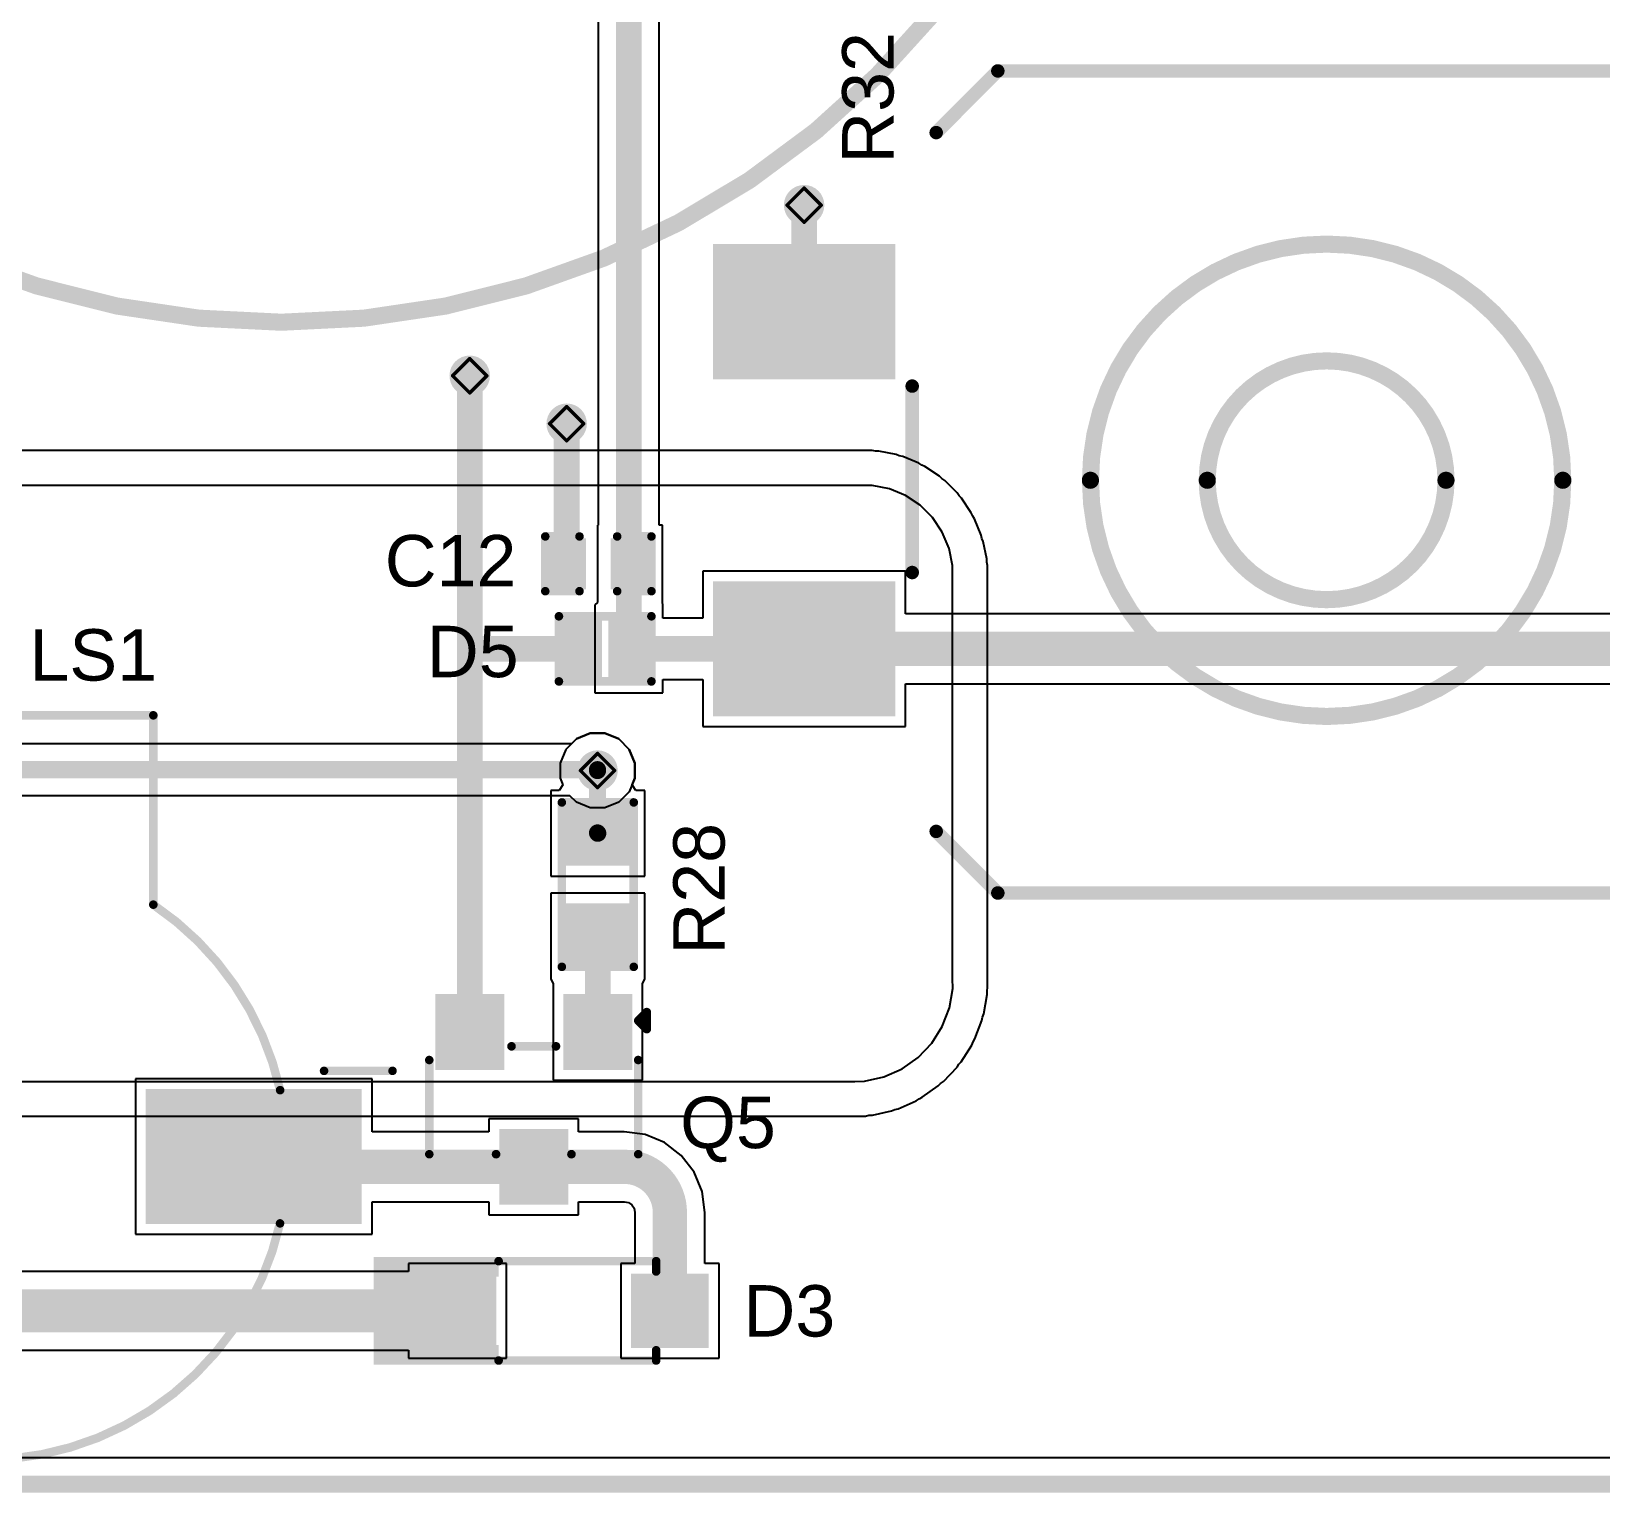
# Model space of a CAD drawing. Header units: inches. Extents: x -4 to 238, y -5 to 115.
# Drawn here: x 73.89 to 97.17, y -4.12 to 17.55 of the extents above; entities that cross this region are included whole.
import ezdxf

# ---------------------------------------------------------------- set-up
doc = ezdxf.new("R2010")
doc.units = ezdxf.units.IN
for name, color, linetype in [('Board Outline', 216, 'Continuous'), ('Bottom Layer', 5, 'Continuous'), ('Drill Drawing', 1, 'Continuous'), ('Mechanical 13', 56, 'Continuous'), ('Top Layer', 1, 'Continuous'), ('Top Overlay', 2, 'Continuous'), ('Top Paste', 8, 'Continuous'), ('Top Solder', 216, 'Continuous'), ('Via Holes', 16, 'Continuous')]:
    doc.layers.add(name, color=color, linetype=linetype)
doc.styles.add('Arial', font='', dxfattribs={"height": 0.2})
doc.styles.get('Arial').set_extended_font_data('Arial')

# ---------------------------------------------------------------- blocks, each defined once
blk = doc.blocks.new('SOD_123_11')
at = {"layer": 'Top Layer'}
for points in [[(-1.1, 0.45), (-1.1, -0.45), (-2.05, -0.45), (-2.05, 0.45)], [(2.05, 0.45), (2.05, -0.45), (1.1, -0.45), (1.1, 0.45)]]:
    blk.add_hatch(color=1, dxfattribs=at).paths.add_polyline_path(points)
at = {"layer": 'Top Overlay'}
for points in [[(0.965, 0.508), (2.819, 0.508), (2.819, 0.8), (0.965, 0.8)], [(2.12, -0.787), (2.819, -0.787), (2.819, 0.787), (2.12, 0.787)], [(0.965, -0.8), (2.819, -0.8), (2.819, -0.508), (0.965, -0.508)]]:
    blk.add_hatch(color=2, dxfattribs=at).paths.add_polyline_path(points)
at = {"layer": 'Top Paste'}
for points in [[(-1.1, 0.45), (-1.1, -0.45), (-2.05, -0.45), (-2.05, 0.45)], [(2.05, 0.45), (2.05, -0.45), (1.1, -0.45), (1.1, 0.45)]]:
    blk.add_hatch(color=8, dxfattribs=at).paths.add_polyline_path(points)
at = {"layer": 'Top Solder'}
for points in [[(-0.998, 0.552), (-0.998, -0.552), (-2.152, -0.552), (-2.152, 0.552)], [(2.152, 0.552), (2.152, -0.552), (0.998, -0.552), (0.998, 0.552)]]:
    blk.add_hatch(color=216, dxfattribs=at).paths.add_polyline_path(points)
at = {"layer": 'Top Overlay'}
for points in [[(0.965, 0.737, 0.127, 0.127, 0), (-1.372, 0.737, 0.127, 0.127, 0)], [(-1.372, 0.737, 0.127, 0.127, 0), (-1.372, 0.584, 0.127, 0.127, 0)], [(-1.372, -0.584, 0.127, 0.127, 0), (-1.372, -0.737, 0.127, 0.127, 0)], [(0.965, -0.737, 0.127, 0.127, 0), (-1.372, -0.737, 0.127, 0.127, 0)]]:
    blk.add_lwpolyline(points, format="xyseb", dxfattribs=at)
for points in [[(-1.403, 0.737, 0.0635, 0.0635, 1), (-1.34, 0.737, 0.0635, 0.0635, 1)], [(-1.403, 0.737, 0.0635, 0.0635, 1), (-1.34, 0.737, 0.0635, 0.0635, 1)], [(0.933, 0.737, 0.0635, 0.0635, 1), (0.997, 0.737, 0.0635, 0.0635, 1)], [(-1.403, 0.584, 0.0635, 0.0635, 1), (-1.34, 0.584, 0.0635, 0.0635, 1)], [(-1.403, -0.584, 0.0635, 0.0635, 1), (-1.34, -0.584, 0.0635, 0.0635, 1)], [(-1.403, -0.737, 0.0635, 0.0635, 1), (-1.34, -0.737, 0.0635, 0.0635, 1)], [(-1.403, -0.737, 0.0635, 0.0635, 1), (-1.34, -0.737, 0.0635, 0.0635, 1)], [(0.933, -0.737, 0.0635, 0.0635, 1), (0.997, -0.737, 0.0635, 0.0635, 1)]]:
    blk.add_lwpolyline(points, format="xyseb", close=True, dxfattribs=at)
blk = doc.blocks.new('TL3300CF160Q__19')
at = {"layer": 'Top Layer'}
for points in [[(-6.5, 1.6), (-9, 1.6), (-9, 3.4), (-6.5, 3.4)], [(9, 1.6), (6.5, 1.6), (6.5, 3.4), (9, 3.4)], [(-6.5, -3.4), (-9, -3.4), (-9, -1.6), (-6.5, -1.6)], [(9, -3.4), (6.5, -3.4), (6.5, -1.6), (9, -1.6)]]:
    blk.add_hatch(color=1, dxfattribs=at).paths.add_polyline_path(points)
at = {"layer": 'Top Paste'}
for points in [[(-6.5, 1.6), (-9, 1.6), (-9, 3.4), (-6.5, 3.4)], [(9, 1.6), (6.5, 1.6), (6.5, 3.4), (9, 3.4)], [(-6.5, -3.4), (-9, -3.4), (-9, -1.6), (-6.5, -1.6)], [(9, -3.4), (6.5, -3.4), (6.5, -1.6), (9, -1.6)]]:
    blk.add_hatch(color=8, dxfattribs=at).paths.add_polyline_path(points)
at = {"layer": 'Top Solder'}
for points in [[(-6.398, 1.498), (-9.102, 1.498), (-9.102, 3.502), (-6.398, 3.502)], [(9.102, 1.498), (6.398, 1.498), (6.398, 3.502), (9.102, 3.502)], [(-6.398, -3.502), (-9.102, -3.502), (-9.102, -1.498), (-6.398, -1.498)], [(9.102, -3.502), (6.398, -3.502), (6.398, -1.498), (9.102, -1.498)]]:
    blk.add_hatch(color=216, dxfattribs=at).paths.add_polyline_path(points)
at = {"layer": 'Top Overlay'}
for points in [[(-4.953, 6.121, 0.2, 0.2, 0), (-5.867, 5.207, 0.2, 0.2, 0)], [(4.877, 6.121, 0.2, 0.2, 0), (-4.953, 6.121, 0.2, 0.2, 0)], [(5.791, 5.207, 0.2, 0.2, 0), (4.877, 6.121, 0.2, 0.2, 0)], [(-7.087, 3.658, 0.2, 0.2, 0), (-7.214, 3.785, 0.2, 0.2, 0)], [(-6.96, 3.785, 0.2, 0.2, 0), (-7.214, 3.785, 0.2, 0.2, 0)], [(-6.96, 3.785, 0.2, 0.2, 0), (-7.087, 3.658, 0.2, 0.2, 0)], [(-6.121, 1.342, 0.2, 0.2, 0), (-6.121, -1.295, 0.2, 0.2, 0)], [(6.147, 1.368, 0.2, 0.2, 0), (6.147, -1.397, 0.2, 0.2, 0)], [(-4.953, -6.071, 0.2, 0.2, 0), (-5.867, -5.156, 0.2, 0.2, 0)], [(5.791, -5.156, 0.2, 0.2, 0), (4.877, -6.071, 0.2, 0.2, 0)], [(4.877, -6.071, 0.2, 0.2, 0), (-4.953, -6.071, 0.2, 0.2, 0)]]:
    blk.add_lwpolyline(points, format="xyseb", dxfattribs=at)
for points in [[(-5.003, 6.121, 0.1, 0.1, 1), (-4.903, 6.121, 0.1, 0.1, 1)], [(-5.003, 6.121, 0.1, 0.1, 1), (-4.903, 6.121, 0.1, 0.1, 1)], [(4.827, 6.121, 0.1, 0.1, 1), (4.927, 6.121, 0.1, 0.1, 1)], [(4.827, 6.121, 0.1, 0.1, 1), (4.927, 6.121, 0.1, 0.1, 1)], [(-5.917, 5.207, 0.1, 0.1, 1), (-5.817, 5.207, 0.1, 0.1, 1)], [(5.741, 5.207, 0.1, 0.1, 1), (5.841, 5.207, 0.1, 0.1, 1)], [(-7.264, 3.785, 0.1, 0.1, 1), (-7.164, 3.785, 0.1, 0.1, 1)], [(-7.264, 3.785, 0.1, 0.1, 1), (-7.164, 3.785, 0.1, 0.1, 1)], [(-7.137, 3.658, 0.1, 0.1, 1), (-7.037, 3.658, 0.1, 0.1, 1)], [(-7.137, 3.658, 0.1, 0.1, 1), (-7.037, 3.658, 0.1, 0.1, 1)], [(-7.01, 3.785, 0.1, 0.1, 1), (-6.91, 3.785, 0.1, 0.1, 1)], [(-7.01, 3.785, 0.1, 0.1, 1), (-6.91, 3.785, 0.1, 0.1, 1)], [(3.503, 0, 0.254, 0.254, 1), (-3.503, 0, 0.254, 0.254, 1)], [(1.771, 0, 0.254, 0.254, 1), (-1.771, 0, 0.254, 0.254, 1)], [(-6.171, 1.342, 0.1, 0.1, 1), (-6.071, 1.342, 0.1, 0.1, 1)], [(6.097, 1.368, 0.1, 0.1, 1), (6.197, 1.368, 0.1, 0.1, 1)], [(-3.567, 0, 0.127, 0.127, 1), (-3.44, 0, 0.127, 0.127, 1)], [(-1.834, 0, 0.127, 0.127, 1), (-1.707, 0, 0.127, 0.127, 1)], [(1.707, 0, 0.127, 0.127, 1), (1.834, 0, 0.127, 0.127, 1)], [(3.44, 0, 0.127, 0.127, 1), (3.567, 0, 0.127, 0.127, 1)], [(-6.171, -1.295, 0.1, 0.1, 1), (-6.071, -1.295, 0.1, 0.1, 1)], [(6.097, -1.397, 0.1, 0.1, 1), (6.197, -1.397, 0.1, 0.1, 1)], [(-5.917, -5.156, 0.1, 0.1, 1), (-5.817, -5.156, 0.1, 0.1, 1)], [(5.741, -5.156, 0.1, 0.1, 1), (5.841, -5.156, 0.1, 0.1, 1)], [(-5.003, -6.071, 0.1, 0.1, 1), (-4.903, -6.071, 0.1, 0.1, 1)], [(-5.003, -6.071, 0.1, 0.1, 1), (-4.903, -6.071, 0.1, 0.1, 1)], [(4.827, -6.071, 0.1, 0.1, 1), (4.927, -6.071, 0.1, 0.1, 1)], [(4.827, -6.071, 0.1, 0.1, 1), (4.927, -6.071, 0.1, 0.1, 1)]]:
    blk.add_lwpolyline(points, format="xyseb", close=True, dxfattribs=at)
blk = doc.blocks.new('R___0603_24')
at = {"layer": 'Top Layer'}
for points in [[(-0.381, 0.4445), (-0.381, -0.4445), (-1.143, -0.4445), (-1.143, 0.4445)], [(1.143, 0.4445), (1.143, -0.4445), (0.381, -0.4445), (0.381, 0.4445)]]:
    blk.add_hatch(color=1, dxfattribs=at).paths.add_polyline_path(points)
at = {"layer": 'Top Paste'}
for points in [[(-0.381, 0.4445), (-0.381, -0.4445), (-1.143, -0.4445), (-1.143, 0.4445)], [(1.143, 0.4445), (1.143, -0.4445), (0.381, -0.4445), (0.381, 0.4445)]]:
    blk.add_hatch(color=8, dxfattribs=at).paths.add_polyline_path(points)
at = {"layer": 'Top Solder'}
for points in [[(-0.2794, 0.5461), (-0.2794, -0.5461), (-1.2446, -0.5461), (-1.2446, 0.5461)], [(1.2446, 0.5461), (1.2446, -0.5461), (0.2794, -0.5461), (0.2794, 0.5461)]]:
    blk.add_hatch(color=216, dxfattribs=at).paths.add_polyline_path(points)
at = {"layer": 'Top Overlay'}
for points in [[(1.2192, 0.5334, 0.127, 0.127, 0), (-1.2192, 0.5334, 0.127, 0.127, 0)], [(-1.2192, -0.5334, 0.127, 0.127, 0), (-1.2192, 0.5334, 0.127, 0.127, 0)], [(1.2192, -0.5334, 0.127, 0.127, 0), (1.2192, 0.5334, 0.127, 0.127, 0)], [(1.2192, -0.5334, 0.127, 0.127, 0), (-1.2192, -0.5334, 0.127, 0.127, 0)]]:
    blk.add_lwpolyline(points, format="xyseb", dxfattribs=at)
for points in [[(-1.25095, 0.5334, 0.0635, 0.0635, 1), (-1.18745, 0.5334, 0.0635, 0.0635, 1)], [(-1.25095, 0.5334, 0.0635, 0.0635, 1), (-1.18745, 0.5334, 0.0635, 0.0635, 1)], [(1.18745, 0.5334, 0.0635, 0.0635, 1), (1.25095, 0.5334, 0.0635, 0.0635, 1)], [(1.18745, 0.5334, 0.0635, 0.0635, 1), (1.25095, 0.5334, 0.0635, 0.0635, 1)], [(-1.25095, -0.5334, 0.0635, 0.0635, 1), (-1.18745, -0.5334, 0.0635, 0.0635, 1)], [(-1.25095, -0.5334, 0.0635, 0.0635, 1), (-1.18745, -0.5334, 0.0635, 0.0635, 1)], [(1.18745, -0.5334, 0.0635, 0.0635, 1), (1.25095, -0.5334, 0.0635, 0.0635, 1)], [(1.18745, -0.5334, 0.0635, 0.0635, 1), (1.25095, -0.5334, 0.0635, 0.0635, 1)]]:
    blk.add_lwpolyline(points, format="xyseb", close=True, dxfattribs=at)
blk = doc.blocks.new('SOT_23_51')
at = {"layer": 'Top Layer'}
for points in [[(-0.41, 1.46), (0.41, 1.46), (0.41, 0.54), (-0.41, 0.54)], [(-1.36, -0.54), (-0.54, -0.54), (-0.54, -1.46), (-1.36, -1.46)], [(0.54, -0.54), (1.36, -0.54), (1.36, -1.46), (0.54, -1.46)]]:
    blk.add_hatch(color=1, dxfattribs=at).paths.add_polyline_path(points)
at = {"layer": 'Top Paste'}
for points in [[(-0.41, 1.46), (0.41, 1.46), (0.41, 0.54), (-0.41, 0.54)], [(-1.36, -0.54), (-0.54, -0.54), (-0.54, -1.46), (-1.36, -1.46)], [(0.54, -0.54), (1.36, -0.54), (1.36, -1.46), (0.54, -1.46)]]:
    blk.add_hatch(color=8, dxfattribs=at).paths.add_polyline_path(points)
at = {"layer": 'Top Solder'}
for points in [[(-0.512, 1.562), (0.512, 1.562), (0.512, 0.438), (-0.512, 0.438)], [(-1.462, -0.438), (-0.438, -0.438), (-0.438, -1.562), (-1.462, -1.562)], [(0.438, -0.438), (1.462, -0.438), (1.462, -1.562), (0.438, -1.562)]]:
    blk.add_hatch(color=216, dxfattribs=at).paths.add_polyline_path(points)
at = {"layer": 'Top Overlay'}
for points in [[(-1.549, -0.584, 0.127, 0.127, 0), (-1.549, 0.813, 0.127, 0.127, 0)], [(-0.559, 0.813, 0.127, 0.127, 0), (-1.549, 0.813, 0.127, 0.127, 0)], [(1.549, 0.813, 0.127, 0.127, 0), (0.559, 0.813, 0.127, 0.127, 0)], [(1.549, 0.813, 0.127, 0.127, 0), (1.549, -0.584, 0.127, 0.127, 0)], [(0.33, -0.787, 0.127, 0.127, 0), (-0.33, -0.787, 0.127, 0.127, 0)], [(-1.549, -1.168, 0.127, 0.127, 0), (-1.676, -1.041, 0.127, 0.127, 0)], [(-1.676, -1.041, 0.127, 0.127, 0), (-1.676, -1.295, 0.127, 0.127, 0)], [(-1.549, -1.168, 0.127, 0.127, 0), (-1.676, -1.295, 0.127, 0.127, 0)]]:
    blk.add_lwpolyline(points, format="xyseb", dxfattribs=at)
for points in [[(-1.581, 0.813, 0.0635, 0.0635, 1), (-1.518, 0.813, 0.0635, 0.0635, 1)], [(-1.581, 0.813, 0.0635, 0.0635, 1), (-1.518, 0.813, 0.0635, 0.0635, 1)], [(-0.591, 0.813, 0.0635, 0.0635, 1), (-0.527, 0.813, 0.0635, 0.0635, 1)], [(0.527, 0.813, 0.0635, 0.0635, 1), (0.591, 0.813, 0.0635, 0.0635, 1)], [(1.518, 0.813, 0.0635, 0.0635, 1), (1.581, 0.813, 0.0635, 0.0635, 1)], [(1.518, 0.813, 0.0635, 0.0635, 1), (1.581, 0.813, 0.0635, 0.0635, 1)], [(-1.581, -0.584, 0.0635, 0.0635, 1), (-1.518, -0.584, 0.0635, 0.0635, 1)], [(1.518, -0.584, 0.0635, 0.0635, 1), (1.581, -0.584, 0.0635, 0.0635, 1)], [(-0.362, -0.787, 0.0635, 0.0635, 1), (-0.298, -0.787, 0.0635, 0.0635, 1)], [(0.298, -0.787, 0.0635, 0.0635, 1), (0.362, -0.787, 0.0635, 0.0635, 1)], [(-1.708, -1.041, 0.0635, 0.0635, 1), (-1.645, -1.041, 0.0635, 0.0635, 1)], [(-1.708, -1.041, 0.0635, 0.0635, 1), (-1.645, -1.041, 0.0635, 0.0635, 1)], [(-1.581, -1.168, 0.0635, 0.0635, 1), (-1.518, -1.168, 0.0635, 0.0635, 1)], [(-1.581, -1.168, 0.0635, 0.0635, 1), (-1.518, -1.168, 0.0635, 0.0635, 1)], [(-1.708, -1.295, 0.0635, 0.0635, 1), (-1.645, -1.295, 0.0635, 0.0635, 1)], [(-1.708, -1.295, 0.0635, 0.0635, 1), (-1.645, -1.295, 0.0635, 0.0635, 1)]]:
    blk.add_lwpolyline(points, format="xyseb", close=True, dxfattribs=at)
blk = doc.blocks.new('YS_SBZ9032C03R16__59')
at = {"layer": 'Top Layer'}
for points in [[(-5.5, 0.9), (-2.5, 0.9), (-2.5, -0.9), (-5.5, -0.9)], [(2.5, 0.9), (5.5, 0.9), (5.5, -0.9), (2.5, -0.9)]]:
    blk.add_hatch(color=1, dxfattribs=at).paths.add_polyline_path(points)
at = {"layer": 'Top Paste'}
for points in [[(-5.5, 0.9), (-2.5, 0.9), (-2.5, -0.9), (-5.5, -0.9)], [(2.5, 0.9), (5.5, 0.9), (5.5, -0.9), (2.5, -0.9)]]:
    blk.add_hatch(color=8, dxfattribs=at).paths.add_polyline_path(points)
at = {"layer": 'Top Solder'}
for points in [[(-5.602, 1.002), (-2.398, 1.002), (-2.398, -1.002), (-5.602, -1.002)], [(2.398, 1.002), (5.602, 1.002), (5.602, -1.002), (2.398, -1.002)]]:
    blk.add_hatch(color=216, dxfattribs=at).paths.add_polyline_path(points)
at = {"layer": 'Top Overlay'}
for points in [[(-2.51, 3.735, 0.127, 0.127, 0), (-2.51, 6.543, 0.127, 0.127, 0)], [(-2.51, 6.543, 0.127, 0.127, 0), (2.51, 6.543, 0.127, 0.127, 0)], [(2.51, 3.735, 0.127, 0.127, 0), (2.51, 6.543, 0.127, 0.127, 0)], [(-4.391, 0.984, 0.127, 0.127, -0.191928), (-2.51, 3.735, 0.127, 0.127, 0)], [(2.51, 3.735, 0.127, 0.127, -0.191928), (4.391, 0.984, 0.127, 0.127, 0)], [(-4.953, 1.075, 0.127, 0.127, 0), (-4.953, 2.091, 0.127, 0.127, 0)], [(-5.461, 1.575, 0.127, 0.127, 0), (-4.445, 1.575, 0.127, 0.127, 0)], [(5.042, 1.27, 0.127, 0.127, 0), (6.058, 1.27, 0.127, 0.127, 0)], [(4.389, -0.992, 0.127, 0.127, -0.799951), (-4.391, -0.984, 0.127, 0.127, 0)]]:
    blk.add_lwpolyline(points, format="xyseb", dxfattribs=at)
for points in [[(-2.542, 6.543, 0.0635, 0.0635, 1), (-2.479, 6.543, 0.0635, 0.0635, 1)], [(-2.542, 6.543, 0.0635, 0.0635, 1), (-2.479, 6.543, 0.0635, 0.0635, 1)], [(2.479, 6.543, 0.0635, 0.0635, 1), (2.542, 6.543, 0.0635, 0.0635, 1)], [(2.479, 6.543, 0.0635, 0.0635, 1), (2.542, 6.543, 0.0635, 0.0635, 1)], [(-2.542, 3.735, 0.0635, 0.0635, 1), (-2.479, 3.735, 0.0635, 0.0635, 1)], [(-2.542, 3.735, 0.0635, 0.0635, 1), (-2.479, 3.735, 0.0635, 0.0635, 1)], [(2.479, 3.735, 0.0635, 0.0635, 1), (2.542, 3.735, 0.0635, 0.0635, 1)], [(2.479, 3.735, 0.0635, 0.0635, 1), (2.542, 3.735, 0.0635, 0.0635, 1)], [(-4.985, 2.091, 0.0635, 0.0635, 1), (-4.921, 2.091, 0.0635, 0.0635, 1)], [(-5.493, 1.575, 0.0635, 0.0635, 1), (-5.429, 1.575, 0.0635, 0.0635, 1)], [(-4.477, 1.575, 0.0635, 0.0635, 1), (-4.413, 1.575, 0.0635, 0.0635, 1)], [(5.011, 1.27, 0.0635, 0.0635, 1), (5.074, 1.27, 0.0635, 0.0635, 1)], [(6.027, 1.27, 0.0635, 0.0635, 1), (6.09, 1.27, 0.0635, 0.0635, 1)], [(-4.985, 1.075, 0.0635, 0.0635, 1), (-4.921, 1.075, 0.0635, 0.0635, 1)], [(-4.423, 0.984, 0.0635, 0.0635, 1), (-4.359, 0.984, 0.0635, 0.0635, 1)], [(4.359, 0.984, 0.0635, 0.0635, 1), (4.423, 0.984, 0.0635, 0.0635, 1)], [(-4.423, -0.984, 0.0635, 0.0635, 1), (-4.359, -0.984, 0.0635, 0.0635, 1)], [(4.358, -0.992, 0.0635, 0.0635, 1), (4.421, -0.992, 0.0635, 0.0635, 1)]]:
    blk.add_lwpolyline(points, format="xyseb", close=True, dxfattribs=at)
blk = doc.blocks.new('SOD_882_B__D___________70')
at = {"layer": 'Top Layer'}
for points in [[(-0.1, -0.4), (-0.6, -0.4), (-0.6, 0.4), (-0.1, 0.4)], [(0.6, -0.4), (0.1, -0.4), (0.1, 0.4), (0.6, 0.4)]]:
    blk.add_hatch(color=1, dxfattribs=at).paths.add_polyline_path(points)
at = {"layer": 'Top Paste'}
for points in [[(-0.1, -0.4), (-0.6, -0.4), (-0.6, 0.4), (-0.1, 0.4)], [(0.6, -0.4), (0.1, -0.4), (0.1, 0.4), (0.6, 0.4)]]:
    blk.add_hatch(color=8, dxfattribs=at).paths.add_polyline_path(points)
at = {"layer": 'Top Solder'}
for points in [[(-0.045, -0.455), (-0.655, -0.455), (-0.655, 0.455), (-0.045, 0.455)], [(0.655, -0.455), (0.045, -0.455), (0.045, 0.455), (0.655, 0.455)]]:
    blk.add_hatch(color=216, dxfattribs=at).paths.add_polyline_path(points)
at = {"layer": 'Top Overlay'}
for points in [[(-0.686, -0.483, 0.127, 0.127, 0), (-0.686, 0.483, 0.127, 0.127, 0)], [(-0.686, 0.483, 0.127, 0.127, 0), (0.686, 0.483, 0.127, 0.127, 0)], [(0.686, -0.483, 0.127, 0.127, 0), (0.686, 0.483, 0.127, 0.127, 0)], [(-0.686, -0.483, 0.127, 0.127, 0), (0.686, -0.483, 0.127, 0.127, 0)]]:
    blk.add_lwpolyline(points, format="xyseb", dxfattribs=at)
for points in [[(-0.718, 0.483, 0.0635, 0.0635, 1), (-0.654, 0.483, 0.0635, 0.0635, 1)], [(-0.718, 0.483, 0.0635, 0.0635, 1), (-0.654, 0.483, 0.0635, 0.0635, 1)], [(0.654, 0.483, 0.0635, 0.0635, 1), (0.718, 0.483, 0.0635, 0.0635, 1)], [(0.654, 0.483, 0.0635, 0.0635, 1), (0.718, 0.483, 0.0635, 0.0635, 1)], [(-0.718, -0.483, 0.0635, 0.0635, 1), (-0.654, -0.483, 0.0635, 0.0635, 1)], [(-0.718, -0.483, 0.0635, 0.0635, 1), (-0.654, -0.483, 0.0635, 0.0635, 1)], [(0.654, -0.483, 0.0635, 0.0635, 1), (0.718, -0.483, 0.0635, 0.0635, 1)], [(0.654, -0.483, 0.0635, 0.0635, 1), (0.718, -0.483, 0.0635, 0.0635, 1)]]:
    blk.add_lwpolyline(points, format="xyseb", close=True, dxfattribs=at)
blk = doc.blocks.new('C___0402_78')
at = {"layer": 'Top Layer'}
for points in [[(-0.699, -0.318), (-0.699, 0.318), (-0.241, 0.318), (-0.241, -0.318)], [(0.241, -0.318), (0.241, 0.318), (0.699, 0.318), (0.699, -0.318)]]:
    blk.add_hatch(color=1, dxfattribs=at).paths.add_polyline_path(points)
at = {"layer": 'Top Paste'}
for points in [[(-0.699, -0.318), (-0.699, 0.318), (-0.241, 0.318), (-0.241, -0.318)], [(0.241, -0.318), (0.241, 0.318), (0.699, 0.318), (0.699, -0.318)]]:
    blk.add_hatch(color=8, dxfattribs=at).paths.add_polyline_path(points)
at = {"layer": 'Top Solder'}
for points in [[(-0.759, -0.377), (-0.759, 0.377), (-0.181, 0.377), (-0.181, -0.377)], [(0.181, -0.377), (0.181, 0.377), (0.758, 0.377), (0.758, -0.377)]]:
    blk.add_hatch(color=216, dxfattribs=at).paths.add_polyline_path(points)
at = {"layer": 'Top Overlay'}
for points in [[(-0.787, -0.406, 0.127, 0.127, 0), (-0.787, 0.406, 0.127, 0.127, 0)], [(-0.787, 0.406, 0.127, 0.127, 0), (-0.279, 0.406, 0.127, 0.127, 0)], [(0.279, 0.406, 0.127, 0.127, 0), (0.787, 0.406, 0.127, 0.127, 0)], [(0.787, -0.406, 0.127, 0.127, 0), (0.787, 0.406, 0.127, 0.127, 0)], [(-0.787, -0.406, 0.127, 0.127, 0), (-0.279, -0.406, 0.127, 0.127, 0)], [(0.279, -0.406, 0.127, 0.127, 0), (0.787, -0.406, 0.127, 0.127, 0)]]:
    blk.add_lwpolyline(points, format="xyseb", dxfattribs=at)
for points in [[(-0.819, 0.406, 0.0635, 0.0635, 1), (-0.756, 0.406, 0.0635, 0.0635, 1)], [(-0.819, 0.406, 0.0635, 0.0635, 1), (-0.756, 0.406, 0.0635, 0.0635, 1)], [(-0.311, 0.406, 0.0635, 0.0635, 1), (-0.248, 0.406, 0.0635, 0.0635, 1)], [(0.248, 0.406, 0.0635, 0.0635, 1), (0.311, 0.406, 0.0635, 0.0635, 1)], [(0.756, 0.406, 0.0635, 0.0635, 1), (0.819, 0.406, 0.0635, 0.0635, 1)], [(0.756, 0.406, 0.0635, 0.0635, 1), (0.819, 0.406, 0.0635, 0.0635, 1)], [(-0.819, -0.406, 0.0635, 0.0635, 1), (-0.756, -0.406, 0.0635, 0.0635, 1)], [(-0.819, -0.406, 0.0635, 0.0635, 1), (-0.756, -0.406, 0.0635, 0.0635, 1)], [(-0.311, -0.406, 0.0635, 0.0635, 1), (-0.248, -0.406, 0.0635, 0.0635, 1)], [(0.248, -0.406, 0.0635, 0.0635, 1), (0.311, -0.406, 0.0635, 0.0635, 1)], [(0.756, -0.406, 0.0635, 0.0635, 1), (0.819, -0.406, 0.0635, 0.0635, 1)], [(0.756, -0.406, 0.0635, 0.0635, 1), (0.819, -0.406, 0.0635, 0.0635, 1)]]:
    blk.add_lwpolyline(points, format="xyseb", close=True, dxfattribs=at)

msp = doc.modelspace()

# ---------------------------------------------------------------- hatches: boundary and pattern name
at = {"layer": 'Bottom Layer'}
h = msp.add_hatch(color=5, dxfattribs=at)
edge = h.paths.add_edge_path()
edge.add_arc((85.354, 14.976), 0.3, 0, 360)
h = msp.add_hatch(color=5, dxfattribs=at)
edge = h.paths.add_edge_path()
edge.add_arc((80.394, 12.446), 0.3, 0, 360)
h = msp.add_hatch(color=5, dxfattribs=at)
edge = h.paths.add_edge_path()
edge.add_arc((81.832, 11.735), 0.3, 0, 360)
h = msp.add_hatch(color=5, dxfattribs=at)
edge = h.paths.add_edge_path()
edge.add_arc((82.29, 6.591), 0.3, 0, 360)
at = {"layer": 'Top Layer'}
h = msp.add_hatch(color=1, dxfattribs=at)
edge = h.paths.add_edge_path()
edge.add_arc((85.354, 14.976), 0.3, 0, 360)
h = msp.add_hatch(color=1, dxfattribs=at)
edge = h.paths.add_edge_path()
edge.add_arc((80.394, 12.446), 0.3, 0, 360)
h = msp.add_hatch(color=1, dxfattribs=at)
edge = h.paths.add_edge_path()
edge.add_arc((81.832, 11.735), 0.3, 0, 360)
h = msp.add_hatch(color=1, dxfattribs=at)
edge = h.paths.add_edge_path()
edge.add_arc((82.29, 6.591), 0.3, 0, 360)
at = {"layer": 'Via Holes'}
h = msp.add_hatch(color=7, dxfattribs=at)
edge = h.paths.add_edge_path()
edge.add_arc((85.354, 14.976), 0.15, 0, 360)
h = msp.add_hatch(color=7, dxfattribs=at)
edge = h.paths.add_edge_path()
edge.add_arc((80.394, 12.446), 0.15, 0, 360)
h = msp.add_hatch(color=7, dxfattribs=at)
edge = h.paths.add_edge_path()
edge.add_arc((81.832, 11.735), 0.15, 0, 360)
h = msp.add_hatch(color=7, dxfattribs=at)
edge = h.paths.add_edge_path()
edge.add_arc((82.29, 6.591), 0.15, 0, 360)

# ---------------------------------------------------------------- linework, layer by layer
at = {"layer": 'Board Outline'}
msp.add_lwpolyline([(-1.034, -3.991, 0.254, 0.254, 0), (103.016, -3.991, 0.254, 0.254, 0)], format="xyseb", dxfattribs=at)
at = {"layer": 'Bottom Layer'}
for p, q in [((86.233, 11.338), (71.431, 11.338)), ((86.363, 11.338), (86.233, 11.338)), ((86.413, 11.328), (86.363, 11.338)), ((86.464, 11.328), (86.413, 11.328)), ((86.719, 11.278), (86.464, 11.328)), ((86.766, 11.258), (86.719, 11.278)), ((86.816, 11.248), (86.766, 11.258)), ((87.057, 11.149), (86.816, 11.248)), ((87.099, 11.12), (87.057, 11.149)), ((87.146, 11.101), (87.099, 11.12)), ((87.363, 10.956), (87.146, 11.101)), ((87.399, 10.92), (87.363, 10.956)), ((86.233, 10.82), (71.419, 10.82)), ((86.363, 10.82), (86.233, 10.82)), ((86.618, 10.77), (86.363, 10.82)), ((86.859, 10.67), (86.618, 10.77)), ((87.441, 10.892), (87.399, 10.92)), ((87.625, 10.708), (87.441, 10.892)), ((87.654, 10.665), (87.625, 10.708)), ((87.075, 10.526), (86.859, 10.67)), ((87.259, 10.342), (87.075, 10.526)), ((87.69, 10.629), (87.654, 10.665)), ((87.834, 10.413), (87.69, 10.629)), ((87.403, 10.125), (87.259, 10.342)), ((87.854, 10.366), (87.834, 10.413)), ((87.882, 10.323), (87.854, 10.366)), ((87.982, 10.083), (87.882, 10.323)), ((87.503, 9.885), (87.403, 10.125)), ((87.992, 10.033), (87.982, 10.083)), ((88.011, 9.986), (87.992, 10.033)), ((87.554, 9.63), (87.503, 9.885)), ((88.062, 9.731), (88.011, 9.986)), ((87.554, 9.5), (87.554, 9.63)), ((88.062, 9.68), (88.062, 9.731)), ((88.072, 9.63), (88.062, 9.68)), ((88.072, 9.5), (88.072, 9.63)), ((87.554, 3.505), (87.554, 9.5)), ((88.072, 3.512), (88.072, 9.5)), ((65.989, 6.992), (81.908, 6.992)), ((81.908, 6.992), (81.976, 7.06)), ((81.976, 7.06), (82.18, 7.145)), ((82.18, 7.145), (82.4, 7.145)), ((82.4, 7.145), (82.604, 7.06)), ((82.604, 7.06), (82.76, 6.904)), ((82.76, 6.904), (82.844, 6.701)), ((82.844, 6.701), (82.844, 6.48)), ((82.844, 6.48), (82.76, 6.277)), ((81.881, 6.216), (65.989, 6.216)), ((81.976, 6.121), (81.881, 6.216)), ((82.18, 6.037), (81.976, 6.121)), ((82.604, 6.121), (82.4, 6.037)), ((82.76, 6.277), (82.604, 6.121)), ((82.4, 6.037), (82.18, 6.037)), ((87.558, 3.359), (87.554, 3.505)), ((88.075, 3.372), (88.072, 3.512)), ((87.508, 3.07), (87.558, 3.359)), ((88.018, 2.982), (88.068, 3.271)), ((88.067, 3.322), (88.075, 3.372)), ((88.068, 3.271), (88.067, 3.322)), ((87.403, 2.797), (87.508, 3.07)), ((87.246, 2.549), (87.403, 2.797)), ((87.886, 2.611), (87.991, 2.884)), ((87.991, 2.884), (88, 2.935)), ((88, 2.935), (88.018, 2.982)), ((87.841, 2.52), (87.859, 2.568)), ((87.859, 2.568), (87.886, 2.611)), ((86.806, 2.168), (87.045, 2.337)), ((87.045, 2.337), (87.246, 2.549)), ((87.684, 2.273), (87.841, 2.52)), ((86.538, 2.049), (86.806, 2.168)), ((87.42, 1.98), (87.622, 2.193)), ((87.622, 2.193), (87.649, 2.236)), ((87.649, 2.236), (87.684, 2.273)), ((67.107, 1.981), (86.106, 1.981)), ((86.106, 1.981), (86.252, 1.985)), ((86.252, 1.985), (86.538, 2.049)), ((87.104, 1.745), (87.343, 1.914)), ((87.343, 1.914), (87.379, 1.951)), ((87.379, 1.951), (87.42, 1.98)), ((86.748, 1.576), (87.016, 1.695)), ((87.016, 1.695), (87.058, 1.724)), ((87.058, 1.724), (87.104, 1.745)), ((67.107, 1.463), (86.106, 1.463)), ((86.106, 1.463), (86.113, 1.465)), ((86.113, 1.465), (86.119, 1.463)), ((86.119, 1.463), (86.266, 1.467)), ((86.266, 1.467), (86.315, 1.478)), ((86.315, 1.478), (86.366, 1.48)), ((86.366, 1.48), (86.652, 1.544)), ((86.652, 1.544), (86.699, 1.565)), ((86.699, 1.565), (86.748, 1.576)), ((103.016, -3.602), (-1.201, -3.602))]:
    msp.add_line(p, q, dxfattribs=at)
msp.add_lwpolyline([(59.596, 6.604, 0.254, 0.254, 0), (82.29, 6.604, 0.254, 0.254, 0)], format="xyseb", dxfattribs=at)
msp.add_lwpolyline([(82.226, 6.604, 0.127, 0.127, 1), (82.353, 6.604, 0.127, 0.127, 1)], format="xyseb", close=True, dxfattribs=at)
at = {"layer": 'Drill Drawing'}
for points in [[(85.1, 14.976, 0.0508, 0.0508, 0), (85.354, 15.23, 0.0508, 0.0508, 0)], [(85.354, 15.23, 0.0508, 0.0508, 0), (85.608, 14.976, 0.0508, 0.0508, 0)], [(85.1, 14.976, 0.0508, 0.0508, 0), (85.354, 14.722, 0.0508, 0.0508, 0)], [(85.354, 14.722, 0.0508, 0.0508, 0), (85.608, 14.976, 0.0508, 0.0508, 0)], [(80.14, 12.446, 0.0508, 0.0508, 0), (80.394, 12.7, 0.0508, 0.0508, 0)], [(80.394, 12.7, 0.0508, 0.0508, 0), (80.648, 12.446, 0.0508, 0.0508, 0)], [(80.14, 12.446, 0.0508, 0.0508, 0), (80.394, 12.192, 0.0508, 0.0508, 0)], [(80.394, 12.192, 0.0508, 0.0508, 0), (80.648, 12.446, 0.0508, 0.0508, 0)], [(81.578, 11.735, 0.0508, 0.0508, 0), (81.832, 11.989, 0.0508, 0.0508, 0)], [(81.832, 11.989, 0.0508, 0.0508, 0), (82.086, 11.735, 0.0508, 0.0508, 0)], [(81.578, 11.735, 0.0508, 0.0508, 0), (81.832, 11.481, 0.0508, 0.0508, 0)], [(81.832, 11.481, 0.0508, 0.0508, 0), (82.086, 11.735, 0.0508, 0.0508, 0)], [(82.036, 6.591, 0.0508, 0.0508, 0), (82.29, 6.845, 0.0508, 0.0508, 0)], [(82.29, 6.845, 0.0508, 0.0508, 0), (82.544, 6.591, 0.0508, 0.0508, 0)], [(82.036, 6.591, 0.0508, 0.0508, 0), (82.29, 6.337, 0.0508, 0.0508, 0)], [(82.29, 6.337, 0.0508, 0.0508, 0), (82.544, 6.591, 0.0508, 0.0508, 0)]]:
    msp.add_lwpolyline(points, format="xyseb", dxfattribs=at)
for points in [[(85.342, 15.23, 0.0254, 0.0254, 1), (85.367, 15.23, 0.0254, 0.0254, 1)], [(85.342, 15.23, 0.0254, 0.0254, 1), (85.367, 15.23, 0.0254, 0.0254, 1)], [(85.088, 14.976, 0.0254, 0.0254, 1), (85.113, 14.976, 0.0254, 0.0254, 1)], [(85.088, 14.976, 0.0254, 0.0254, 1), (85.113, 14.976, 0.0254, 0.0254, 1)], [(85.596, 14.976, 0.0254, 0.0254, 1), (85.621, 14.976, 0.0254, 0.0254, 1)], [(85.596, 14.976, 0.0254, 0.0254, 1), (85.621, 14.976, 0.0254, 0.0254, 1)], [(85.342, 14.722, 0.0254, 0.0254, 1), (85.367, 14.722, 0.0254, 0.0254, 1)], [(85.342, 14.722, 0.0254, 0.0254, 1), (85.367, 14.722, 0.0254, 0.0254, 1)], [(80.381, 12.7, 0.0254, 0.0254, 1), (80.407, 12.7, 0.0254, 0.0254, 1)], [(80.381, 12.7, 0.0254, 0.0254, 1), (80.407, 12.7, 0.0254, 0.0254, 1)], [(80.127, 12.446, 0.0254, 0.0254, 1), (80.153, 12.446, 0.0254, 0.0254, 1)], [(80.127, 12.446, 0.0254, 0.0254, 1), (80.153, 12.446, 0.0254, 0.0254, 1)], [(80.635, 12.446, 0.0254, 0.0254, 1), (80.661, 12.446, 0.0254, 0.0254, 1)], [(80.635, 12.446, 0.0254, 0.0254, 1), (80.661, 12.446, 0.0254, 0.0254, 1)], [(80.381, 12.192, 0.0254, 0.0254, 1), (80.407, 12.192, 0.0254, 0.0254, 1)], [(80.381, 12.192, 0.0254, 0.0254, 1), (80.407, 12.192, 0.0254, 0.0254, 1)], [(81.819, 11.989, 0.0254, 0.0254, 1), (81.844, 11.989, 0.0254, 0.0254, 1)], [(81.819, 11.989, 0.0254, 0.0254, 1), (81.844, 11.989, 0.0254, 0.0254, 1)], [(81.565, 11.735, 0.0254, 0.0254, 1), (81.59, 11.735, 0.0254, 0.0254, 1)], [(81.565, 11.735, 0.0254, 0.0254, 1), (81.59, 11.735, 0.0254, 0.0254, 1)], [(82.073, 11.735, 0.0254, 0.0254, 1), (82.098, 11.735, 0.0254, 0.0254, 1)], [(82.073, 11.735, 0.0254, 0.0254, 1), (82.098, 11.735, 0.0254, 0.0254, 1)], [(81.819, 11.481, 0.0254, 0.0254, 1), (81.844, 11.481, 0.0254, 0.0254, 1)], [(81.819, 11.481, 0.0254, 0.0254, 1), (81.844, 11.481, 0.0254, 0.0254, 1)], [(82.277, 6.845, 0.0254, 0.0254, 1), (82.303, 6.845, 0.0254, 0.0254, 1)], [(82.277, 6.845, 0.0254, 0.0254, 1), (82.303, 6.845, 0.0254, 0.0254, 1)], [(82.023, 6.591, 0.0254, 0.0254, 1), (82.049, 6.591, 0.0254, 0.0254, 1)], [(82.023, 6.591, 0.0254, 0.0254, 1), (82.049, 6.591, 0.0254, 0.0254, 1)], [(82.531, 6.591, 0.0254, 0.0254, 1), (82.557, 6.591, 0.0254, 0.0254, 1)], [(82.531, 6.591, 0.0254, 0.0254, 1), (82.557, 6.591, 0.0254, 0.0254, 1)], [(82.277, 6.337, 0.0254, 0.0254, 1), (82.303, 6.337, 0.0254, 0.0254, 1)], [(82.277, 6.337, 0.0254, 0.0254, 1), (82.303, 6.337, 0.0254, 0.0254, 1)]]:
    msp.add_lwpolyline(points, format="xyseb", close=True, dxfattribs=at)
at = {"layer": 'Mechanical 13'}
msp.add_lwpolyline([(90.1, 25.74, 0.254, 0.254, 1), (65.1, 25.74, 0.254, 0.254, 1)], format="xyseb", close=True, dxfattribs=at)
at = {"layer": 'Top Layer'}
for p, q in [((82.3, 18.21), (82.3, 10.228)), ((83.206, 10.228), (83.206, 18.21)), ((82.3, 10.228), (82.289, 10.228)), ((82.289, 10.228), (82.289, 9.085)), ((83.254, 10.228), (83.206, 10.228)), ((83.254, 9.085), (83.254, 10.228)), ((86.858, 9.55), (83.85, 9.55)), ((83.85, 9.55), (83.85, 8.849)), ((86.858, 8.914), (86.858, 9.55)), ((82.289, 9.085), (82.249, 9.05)), ((83.257, 9.05), (83.254, 9.085)), ((83.254, 9.085), (83.254, 9.085)), ((82.249, 9.05), (82.249, 9.05)), ((82.249, 9.05), (82.249, 7.742)), ((83.257, 8.985), (83.257, 9.05)), ((83.257, 9.05), (83.257, 9.05)), ((83.257, 8.849), (83.257, 8.985)), ((83.85, 8.849), (83.257, 8.849)), ((99.35, 8.914), (86.858, 8.914)), ((83.257, 7.742), (83.257, 7.943)), ((83.257, 7.943), (83.85, 7.943)), ((83.85, 7.943), (83.85, 7.242)), ((82.249, 7.742), (83.257, 7.742)), ((86.858, 7.242), (86.858, 7.878)), ((86.858, 7.878), (99.35, 7.878)), ((83.85, 7.242), (86.858, 7.242)), ((81.976, 7.06), (81.82, 6.904)), ((82.18, 7.145), (81.976, 7.06)), ((82.4, 7.145), (82.18, 7.145)), ((82.604, 7.06), (82.4, 7.145)), ((82.76, 6.904), (82.604, 7.06)), ((81.82, 6.904), (81.736, 6.701)), ((82.844, 6.701), (82.76, 6.904)), ((81.736, 6.701), (81.736, 6.48)), ((82.844, 6.48), (82.844, 6.701)), ((81.721, 6.296), (81.595, 6.296)), ((81.595, 6.296), (81.595, 5.026)), ((81.777, 6.381), (81.721, 6.296)), ((81.736, 6.48), (81.777, 6.381)), ((82.803, 6.381), (82.844, 6.48)), ((82.859, 6.296), (82.803, 6.381)), ((82.992, 6.296), (82.859, 6.296)), ((82.992, 5.026), (82.992, 6.296)), ((81.595, 5.026), (82.992, 5.026)), ((82.992, 4.772), (81.595, 4.772)), ((81.595, 4.772), (81.595, 3.502)), ((82.992, 3.502), (82.992, 4.772)), ((81.595, 3.502), (81.595, 3.502)), ((81.595, 3.502), (81.63, 3.428)), ((82.958, 3.428), (82.992, 3.502)), ((82.992, 3.502), (82.992, 3.502)), ((81.63, 3.428), (81.63, 2)), ((82.958, 2), (82.958, 3.428)), ((78.945, 2.021), (75.437, 2.021)), ((75.437, 2.021), (75.437, -0.287)), ((78.945, 1.232), (78.945, 2.021)), ((81.63, 2), (82.958, 2)), ((82.008, 1.428), (80.68, 1.428)), ((80.68, 1.428), (80.68, 1.232)), ((82.008, 1.232), (82.008, 1.428)), ((80.68, 1.232), (78.945, 1.232)), ((82.687, 1.232), (82.008, 1.232)), ((82.996, 1.192), (82.687, 1.233)), ((82.687, 1.233), (82.687, 1.232)), ((83.284, 1.073), (82.996, 1.192)), ((83.532, 0.883), (83.284, 1.073)), ((83.721, 0.636), (83.532, 0.883)), ((83.841, 0.348), (83.721, 0.636)), ((83.881, 0.039), (83.841, 0.348)), ((78.945, -0.287), (78.945, 0.197)), ((78.945, 0.197), (80.68, 0.197)), ((80.68, 0.197), (80.68, 0)), ((80.68, 0), (82.008, 0)), ((82.008, 0), (82.008, 0.197)), ((82.008, 0.197), (82.687, 0.197)), ((82.687, 0.197), (82.688, 0.197)), ((82.688, 0.197), (82.748, 0.185)), ((82.748, 0.185), (82.799, 0.151)), ((82.799, 0.151), (82.833, 0.099)), ((82.833, 0.099), (82.845, 0.039)), ((82.845, 0.039), (82.845, 0.039)), ((82.845, 0.039), (82.845, -0.718)), ((83.881, -0.718), (83.881, 0.039)), ((83.881, 0.039), (83.881, 0.039)), ((75.437, -0.287), (78.945, -0.287)), ((79.484, -0.84), (72.949, -0.84)), ((80.942, -0.718), (79.484, -0.718)), ((79.484, -0.718), (79.484, -0.84)), ((80.942, -2.126), (80.942, -0.718)), ((82.845, -0.718), (82.634, -0.718)), ((82.634, -0.718), (82.634, -2.126)), ((84.092, -0.718), (83.881, -0.718)), ((84.092, -2.126), (84.092, -0.718)), ((72.949, -2.005), (79.484, -2.005)), ((79.484, -2.005), (79.484, -2.126)), ((79.484, -2.126), (80.942, -2.126)), ((82.634, -2.126), (84.092, -2.126)), ((103.016, -3.602), (15.751, -3.602))]:
    msp.add_line(p, q, dxfattribs=at)
for points in [[(82.753, 9.675, 0.381, 0.381, 0), (82.753, 18.54, 0.381, 0.381, 0)], [(85.293, 15.037, 0.381, 0.381, -0.414214), (85.354, 14.976, 0.381, 0.381, 0)], [(85.354, 13.396, 0.381, 0.381, 0), (85.354, 14.976, 0.381, 0.381, 0)], [(80.394, 8.396, 0.381, 0.381, 0), (80.394, 12.446, 0.381, 0.381, 0)], [(81.832, 9.657, 0.381, 0.381, 0), (81.832, 11.735, 0.381, 0.381, 0)], [(82.753, 9.657, 0.381, 0.381, 0), (82.788, 9.692, 0.381, 0.381, 0)], [(82.753, 8.396, 0.381, 0.381, 0), (82.753, 9.657, 0.381, 0.381, 0)], [(85.354, 8.396, 0.508, 0.508, 0), (100.854, 8.396, 0.508, 0.508, 0)], [(80.394, 2.714, 0.381, 0.381, 0), (80.394, 8.396, 0.381, 0.381, 0)], [(80.394, 8.396, 0.381, 0.381, 0), (82.053, 8.396, 0.381, 0.381, 0)], [(82.753, 8.396, 0.381, 0.381, 0), (85.354, 8.396, 0.381, 0.381, 0)], [(82.29, 5.666, 0.254, 0.254, 0), (82.29, 6.591, 0.254, 0.254, 0)], [(82.29, 5.666, 0.254, 0.254, 0), (82.294, 5.661, 0.254, 0.254, 0)], [(82.294, 2.714, 0.381, 0.381, 0), (82.294, 4.137, 0.381, 0.381, 0)], [(77.191, 0.714, 0.508, 0.508, 0), (81.344, 0.714, 0.508, 0.508, 0)], [(81.344, 0.714, 0.508, 0.508, 0), (82.687, 0.714, 0.508, 0.508, 0)], [(82.687, 0.714, 0.508, 0.508, -0.414214), (83.363, 0.039, 0.508, 0.508, 0)], [(83.363, -1.422, 0.508, 0.508, 0), (83.363, 0.039, 0.508, 0.508, 0)], [(72.949, -1.422, 0.635, 0.635, 0), (80.213, -1.422, 0.635, 0.635, 0)]]:
    msp.add_lwpolyline(points, format="xyseb", dxfattribs=at)
for points in [[(85.198, 15.037, 0.191, 0.191, 1), (85.388, 15.037, 0.191, 0.191, 1)], [(85.259, 14.976, 0.191, 0.191, 1), (85.449, 14.976, 0.191, 0.191, 1)], [(85.259, 14.976, 0.191, 0.191, 1), (85.449, 14.976, 0.191, 0.191, 1)], [(85.259, 13.396, 0.191, 0.191, 1), (85.449, 13.396, 0.191, 0.191, 1)], [(80.299, 12.446, 0.191, 0.191, 1), (80.489, 12.446, 0.191, 0.191, 1)], [(81.736, 11.735, 0.191, 0.191, 1), (81.927, 11.735, 0.191, 0.191, 1)], [(81.736, 9.657, 0.191, 0.191, 1), (81.927, 9.657, 0.191, 0.191, 1)], [(82.658, 9.675, 0.191, 0.191, 1), (82.848, 9.675, 0.191, 0.191, 1)], [(82.658, 9.657, 0.191, 0.191, 1), (82.848, 9.657, 0.191, 0.191, 1)], [(82.658, 9.657, 0.191, 0.191, 1), (82.848, 9.657, 0.191, 0.191, 1)], [(82.693, 9.692, 0.191, 0.191, 1), (82.883, 9.692, 0.191, 0.191, 1)], [(85.227, 8.396, 0.254, 0.254, 1), (85.481, 8.396, 0.254, 0.254, 1)], [(80.299, 8.396, 0.191, 0.191, 1), (80.489, 8.396, 0.191, 0.191, 1)], [(80.299, 8.396, 0.191, 0.191, 1), (80.489, 8.396, 0.191, 0.191, 1)], [(80.299, 8.396, 0.191, 0.191, 1), (80.489, 8.396, 0.191, 0.191, 1)], [(81.958, 8.396, 0.191, 0.191, 1), (82.148, 8.396, 0.191, 0.191, 1)], [(82.658, 8.396, 0.191, 0.191, 1), (82.848, 8.396, 0.191, 0.191, 1)], [(82.658, 8.396, 0.191, 0.191, 1), (82.848, 8.396, 0.191, 0.191, 1)], [(85.259, 8.396, 0.191, 0.191, 1), (85.449, 8.396, 0.191, 0.191, 1)], [(82.226, 6.591, 0.127, 0.127, 1), (82.353, 6.591, 0.127, 0.127, 1)], [(82.226, 5.666, 0.127, 0.127, 1), (82.353, 5.666, 0.127, 0.127, 1)], [(82.226, 5.666, 0.127, 0.127, 1), (82.353, 5.666, 0.127, 0.127, 1)], [(82.23, 5.661, 0.127, 0.127, 1), (82.357, 5.661, 0.127, 0.127, 1)], [(82.199, 4.137, 0.191, 0.191, 1), (82.389, 4.137, 0.191, 0.191, 1)], [(80.299, 2.714, 0.191, 0.191, 1), (80.489, 2.714, 0.191, 0.191, 1)], [(82.199, 2.714, 0.191, 0.191, 1), (82.389, 2.714, 0.191, 0.191, 1)], [(77.064, 0.714, 0.254, 0.254, 1), (77.318, 0.714, 0.254, 0.254, 1)], [(81.217, 0.714, 0.254, 0.254, 1), (81.471, 0.714, 0.254, 0.254, 1)], [(81.217, 0.714, 0.254, 0.254, 1), (81.471, 0.714, 0.254, 0.254, 1)], [(82.56, 0.714, 0.254, 0.254, 1), (82.814, 0.714, 0.254, 0.254, 1)], [(82.56, 0.714, 0.254, 0.254, 1), (82.814, 0.714, 0.254, 0.254, 1)], [(83.236, 0.039, 0.254, 0.254, 1), (83.49, 0.039, 0.254, 0.254, 1)], [(83.236, 0.039, 0.254, 0.254, 1), (83.49, 0.039, 0.254, 0.254, 1)], [(80.054, -1.422, 0.318, 0.318, 1), (80.372, -1.422, 0.318, 0.318, 1)], [(83.236, -1.422, 0.254, 0.254, 1), (83.49, -1.422, 0.254, 0.254, 1)]]:
    msp.add_lwpolyline(points, format="xyseb", close=True, dxfattribs=at)

# ---------------------------------------------------------------- block references
for name, p, rotation in [('TL3300CF160Q__19', (93.104, 10.896), 180), ('R___0603_24', (82.294, 4.899), 270), ('SOT_23_51', (81.344, 1.714), 180), ('SOD_123_11', (81.788, -1.422), 180)]:
    msp.add_blockref(name, p, dxfattribs=dict(rotation=rotation))
for name, p in [('C___0402_78', (82.302, 9.657)), ('SOD_882_B__D___________70', (82.403, 8.396)), ('YS_SBZ9032C03R16__59', (73.191, 0.867))]:
    msp.add_blockref(name, p)

# ---------------------------------------------------------------- texts
at = {"layer": 'Top Overlay', "style": 'Arial'}
for s, p in [('R32', (86.68, 15.591)), ('R28', (84.175, 3.861))]:
    msp.add_text(s, height=0.762, rotation=90, dxfattribs=at).set_placement(p)
for s, p in [('C12', (79.134, 9.322)), ('LS1', (73.863, 7.925)), ('D5', (79.759, 7.976)), ('Q5', (83.515, 0.991)), ('D3', (84.455, -1.803))]:
    msp.add_text(s, height=0.762, dxfattribs=at).set_placement(p)

doc.saveas('drawing.dxf')
